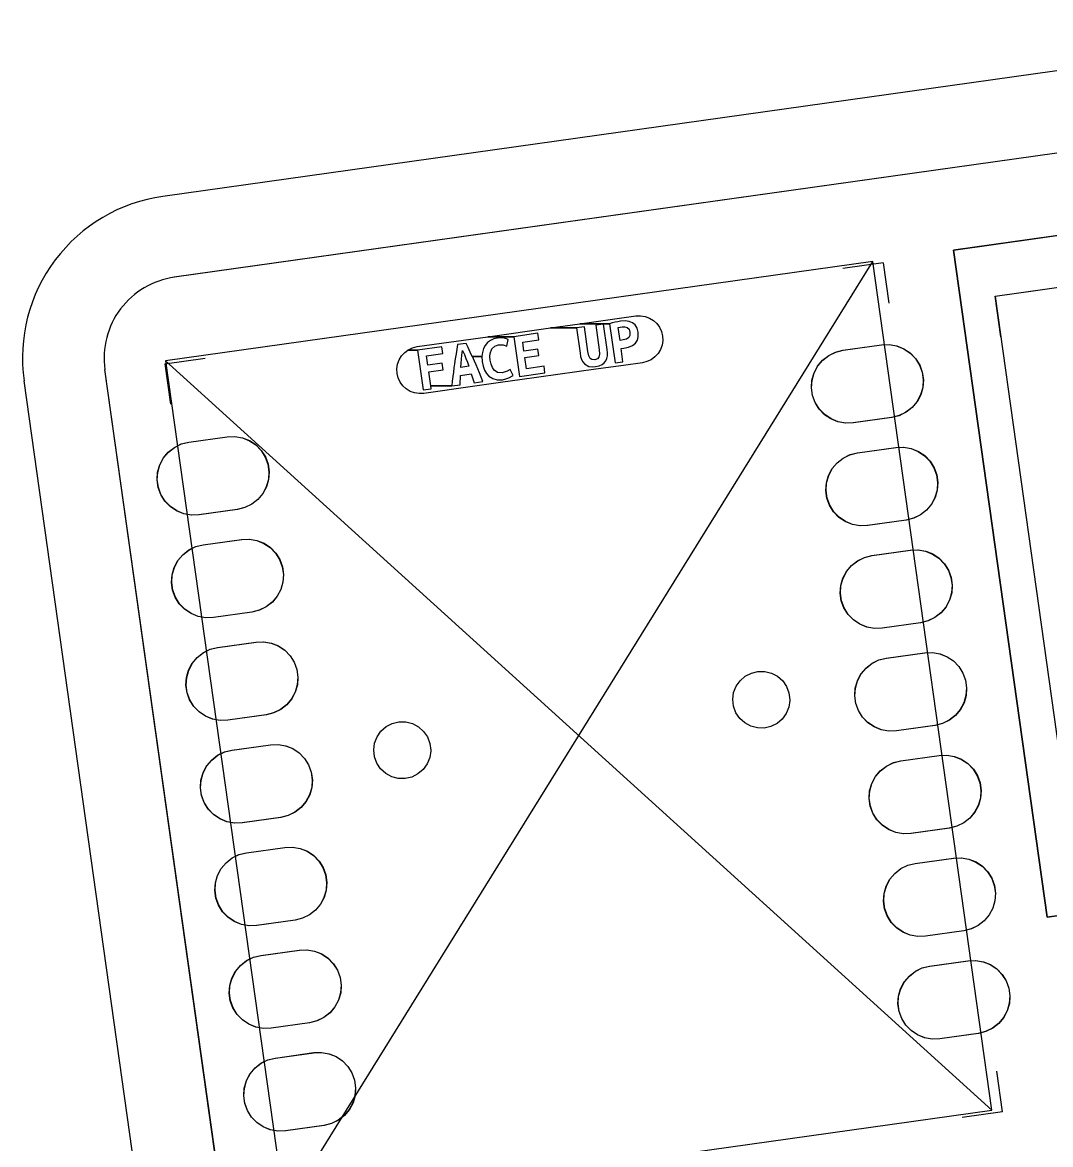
# Model space of a CAD drawing. Header units: inches. Extents: x -4 to 333, y -4 to 107.
# Drawn here: x -4.1 to 21.1, y 51.76 to 79.25 of the extents above; entities that cross this region are included whole.
import ezdxf

# ---------------------------------------------------------------- set-up
doc = ezdxf.new("R2010")
doc.units = ezdxf.units.IN
doc.header["$MEASUREMENT"] = 0
doc.layers.get('0').update_dxf_attribs({"color": 1})
for name, color, linetype in [('KICAD_EXPORT', 12, 'Continuous'), ('OUTLINE_CASE', 5, 'Continuous'), ('OUTLINE_CURVED', 6, 'Continuous')]:
    doc.layers.add(name, color=color, linetype=linetype)

# ---------------------------------------------------------------- blocks, each defined once
blk = doc.blocks.new('switch')
for points in [[(75.655, 33.601), (75.655, 17.101), (92.155, 17.101), (92.155, 33.601), (75.655, 33.601)], [(76.505, 32.339), (76.505, 18.339), (91.305, 18.339), (91.305, 32.339), (76.505, 32.339)]]:
    blk.add_lwpolyline(points)
for points in [[(79.205, 28.25), (79.205, 23.336, 1), (81.805, 23.336), (81.805, 28.25, 1)], [(88.605, 28.25), (88.605, 23.336, -1), (86.005, 23.336), (86.005, 28.25, -1)]]:
    blk.add_lwpolyline(points, format="xyb", close=True)

msp = doc.modelspace()

# ---------------------------------------------------------------- linework, layer by layer
for p, q in [((2.332, 50.164), (16.739, 73.395)), ((-0.591, 70.96), (19.662, 52.6))]:
    msp.add_line(p, q)
msp.add_lwpolyline([(-0.591, 70.96), (2.332, 50.164), (19.662, 52.6), (16.739, 73.395), (-0.591, 70.96)])
at = {"layer": 'KICAD_EXPORT', "linetype": 'Continuous'}
for p, q in [((29.954, 77.272), (-0.373, 73.01)), ((18.72, 73.674), (35.06, 75.97)), ((21.016, 57.334), (18.72, 73.674)), ((16.998, 73.361), (16.007, 73.222)), ((16.998, 73.361), (17.137, 72.371)), ((19.737, 72.542), (20.728, 72.681)), ((19.877, 71.552), (19.737, 72.542)), ((9.566, 71.87), (10.935, 72.062)), ((10.935, 72.062), (11.049, 72.067)), ((10.935, 72.062), (10.935, 72.062)), ((11.049, 72.067), (11.161, 72.049)), ((11.161, 72.049), (11.267, 72.01)), ((7.311, 71.553), (8.846, 71.769)), ((8.846, 71.769), (9.566, 71.87)), ((8.846, 71.769), (9.481, 71.769)), ((9.481, 71.769), (8.846, 71.769)), ((9.676, 71.796), (9.481, 71.769)), ((9.481, 71.769), (9.568, 71.148)), ((9.566, 71.87), (10.292, 71.87)), ((10.292, 71.87), (9.566, 71.87)), ((9.761, 71.188), (9.676, 71.796)), ((10.144, 71.862), (9.951, 71.835)), ((9.951, 71.835), (10.036, 71.228)), ((10.231, 71.241), (10.144, 71.862)), ((10.354, 71.89), (10.292, 71.87)), ((10.292, 71.87), (10.427, 70.909)), ((10.425, 71.907), (10.354, 71.89)), ((10.495, 71.921), (10.425, 71.907)), ((10.556, 71.931), (10.495, 71.921)), ((10.502, 71.776), (10.55, 71.787)), ((10.547, 71.462), (10.502, 71.776)), ((10.55, 71.787), (10.598, 71.794)), ((10.672, 71.939), (10.556, 71.931)), ((10.598, 71.794), (10.668, 71.795)), ((10.668, 71.795), (10.726, 71.776)), ((10.771, 71.927), (10.672, 71.939)), ((10.726, 71.776), (10.768, 71.734)), ((10.854, 71.895), (10.771, 71.927)), ((10.92, 71.842), (10.854, 71.895)), ((10.966, 71.763), (10.92, 71.842)), ((10.992, 71.66), (10.966, 71.763)), ((11.267, 72.01), (11.364, 71.951)), ((11.364, 71.951), (11.448, 71.874)), ((11.448, 71.874), (11.515, 71.783)), ((11.515, 71.783), (11.562, 71.68)), ((5.576, 71.309), (7.311, 71.553)), ((7.311, 71.553), (7.946, 71.553)), ((7.946, 71.553), (7.311, 71.553)), ((7.452, 71.497), (7.37, 71.46)), ((7.542, 71.519), (7.452, 71.497)), ((7.637, 71.523), (7.542, 71.519)), ((7.713, 71.514), (7.637, 71.523)), ((7.769, 71.498), (7.713, 71.514)), ((7.804, 71.483), (7.769, 71.498)), ((8.536, 71.636), (7.946, 71.553)), ((7.946, 71.553), (8.083, 70.58)), ((8.559, 71.475), (8.536, 71.636)), ((10.705, 71.494), (10.625, 71.473)), ((10.76, 71.53), (10.705, 71.494)), ((10.788, 71.585), (10.76, 71.53)), ((10.768, 71.734), (10.789, 71.663)), ((10.789, 71.663), (10.788, 71.585)), ((10.973, 71.464), (10.995, 71.553)), ((10.995, 71.553), (10.992, 71.66)), ((11.562, 71.68), (11.589, 71.57)), ((11.589, 71.57), (11.594, 71.456)), ((5.271, 71.168), (5.345, 71.222)), ((5.345, 71.222), (5.363, 71.235)), ((5.345, 71.222), (5.588, 71.222)), ((5.588, 71.222), (5.345, 71.222)), ((5.363, 71.235), (5.466, 71.282)), ((5.466, 71.282), (5.576, 71.309)), ((5.576, 71.309), (5.576, 71.309)), ((6.184, 71.305), (5.588, 71.222)), ((5.588, 71.222), (5.725, 70.248)), ((6.207, 71.145), (6.184, 71.305)), ((6.548, 71.247), (6.53, 71.131)), ((6.566, 71.359), (6.548, 71.247)), ((6.777, 71.389), (6.566, 71.359)), ((6.675, 71.104), (6.689, 71.213)), ((6.689, 71.213), (6.733, 71.113)), ((6.827, 71.285), (6.777, 71.389)), ((6.877, 71.178), (6.827, 71.285)), ((7.202, 71.261), (7.175, 71.169)), ((7.244, 71.341), (7.202, 71.261)), ((7.301, 71.408), (7.244, 71.341)), ((7.37, 71.46), (7.301, 71.408)), ((7.367, 71.144), (7.407, 71.255)), ((7.407, 71.255), (7.476, 71.321)), ((7.476, 71.321), (7.563, 71.35)), ((7.563, 71.35), (7.682, 71.35)), ((7.682, 71.35), (7.775, 71.322)), ((7.775, 71.322), (7.804, 71.483)), ((8.162, 71.42), (8.559, 71.475)), ((8.193, 71.201), (8.162, 71.42)), ((8.537, 71.25), (8.193, 71.201)), ((8.56, 71.089), (8.537, 71.25)), ((10.036, 71.228), (10.044, 71.124)), ((10.239, 71.159), (10.231, 71.241)), ((10.625, 71.473), (10.547, 71.462)), ((10.574, 71.265), (10.644, 71.275)), ((10.62, 70.936), (10.574, 71.265)), ((10.644, 71.275), (10.759, 71.3)), ((10.759, 71.3), (10.852, 71.339)), ((10.852, 71.339), (10.924, 71.394)), ((10.924, 71.394), (10.973, 71.464)), ((11.537, 71.238), (11.478, 71.141)), ((11.576, 71.344), (11.537, 71.238)), ((11.594, 71.456), (11.576, 71.344)), ((15.829, 71.177), (16.011, 71.223)), ((15.833, 71.178), (16.015, 71.224)), ((16.011, 71.223), (16.952, 71.355)), ((16.015, 71.224), (16.956, 71.356)), ((16.952, 71.355), (17.14, 71.362)), ((16.956, 71.356), (17.144, 71.362)), ((17.14, 71.362), (17.325, 71.329)), ((17.144, 71.362), (17.33, 71.33)), ((17.325, 71.329), (17.5, 71.259)), ((17.33, 71.33), (17.504, 71.259)), ((17.5, 71.259), (17.656, 71.153)), ((17.504, 71.259), (17.66, 71.154)), ((-0.609, 70.887), (0.381, 71.026)), ((5.096, 70.881), (5.135, 70.987)), ((5.135, 70.987), (5.194, 71.084)), ((5.194, 71.084), (5.271, 71.168)), ((5.804, 71.088), (6.207, 71.145)), ((5.837, 70.853), (5.804, 71.088)), ((6.511, 71.013), (6.493, 70.891)), ((6.53, 71.131), (6.511, 71.013)), ((6.655, 70.904), (6.663, 71.003)), ((6.663, 71.003), (6.675, 71.104)), ((6.733, 71.113), (6.772, 71.019)), ((6.772, 71.019), (6.807, 70.925)), ((6.927, 71.068), (6.877, 71.178)), ((6.929, 71.064), (6.927, 71.068)), ((6.978, 70.954), (6.929, 71.064)), ((6.929, 71.064), (7.164, 71.064)), ((7.164, 71.064), (6.929, 71.064)), ((7.019, 70.861), (6.978, 70.954)), ((7.175, 71.169), (7.164, 71.064)), ((7.164, 71.064), (7.172, 70.949)), ((7.172, 70.949), (7.195, 70.835)), ((7.361, 71.07), (7.367, 71.144)), ((7.368, 70.981), (7.361, 71.07)), ((7.389, 70.88), (7.368, 70.981)), ((8.216, 71.041), (8.56, 71.089)), ((8.254, 70.767), (8.216, 71.041)), ((9.568, 71.148), (9.583, 71.067)), ((9.583, 71.067), (9.605, 70.996)), ((9.605, 70.996), (9.636, 70.935)), ((9.636, 70.935), (9.675, 70.885)), ((9.782, 71.086), (9.761, 71.188)), ((9.812, 71.022), (9.782, 71.086)), ((9.859, 70.991), (9.812, 71.022)), ((9.928, 70.99), (9.859, 70.991)), ((9.995, 71.01), (9.928, 70.99)), ((10.032, 71.053), (9.995, 71.01)), ((10.044, 71.124), (10.032, 71.053)), ((10.159, 70.91), (10.199, 70.959)), ((10.199, 70.959), (10.225, 71.018)), ((10.225, 71.018), (10.237, 71.085)), ((10.237, 71.085), (10.239, 71.159)), ((10.427, 70.909), (10.62, 70.936)), ((11.207, 70.942), (11.096, 70.916)), ((11.31, 70.99), (11.207, 70.942)), ((11.401, 71.057), (11.31, 70.99)), ((11.478, 71.141), (11.401, 71.057)), ((15.39, 70.835), (15.511, 70.979)), ((15.395, 70.836), (15.516, 70.98)), ((15.511, 70.979), (15.66, 71.095)), ((15.516, 70.98), (15.664, 71.096)), ((15.66, 71.095), (15.829, 71.177)), ((15.664, 71.096), (15.833, 71.178)), ((17.656, 71.153), (17.786, 71.018)), ((17.66, 71.154), (17.791, 71.019)), ((17.786, 71.018), (17.886, 70.858)), ((17.791, 71.019), (17.89, 70.859)), ((3.422, 31.636), (-2.075, 70.751)), ((-0.609, 70.887), (-0.47, 69.896)), ((5.079, 70.769), (5.096, 70.881)), ((5.083, 70.655), (5.079, 70.769)), ((6.19, 70.902), (5.837, 70.853)), ((5.86, 70.692), (6.212, 70.742)), ((5.908, 70.347), (5.86, 70.692)), ((6.212, 70.742), (6.19, 70.902)), ((6.464, 70.686), (6.451, 70.577)), ((6.478, 70.79), (6.464, 70.686)), ((6.493, 70.891), (6.478, 70.79)), ((6.65, 70.8), (6.655, 70.904)), ((6.84, 70.827), (6.65, 70.8)), ((6.807, 70.925), (6.84, 70.827)), ((7.06, 70.764), (7.019, 70.861)), ((7.101, 70.664), (7.06, 70.764)), ((7.143, 70.56), (7.101, 70.664)), ((7.195, 70.835), (7.23, 70.737)), ((7.23, 70.737), (7.276, 70.655)), ((7.42, 70.797), (7.389, 70.88)), ((7.461, 70.734), (7.42, 70.797)), ((7.546, 70.678), (7.461, 70.734)), ((7.662, 70.671), (7.546, 70.678)), ((7.784, 70.706), (7.662, 70.671)), ((7.859, 70.752), (7.784, 70.706)), ((7.929, 70.606), (7.859, 70.752)), ((8.083, 70.58), (8.707, 70.668)), ((9.958, 70.756), (8.095, 70.494)), ((8.685, 70.828), (8.254, 70.767)), ((8.707, 70.668), (8.685, 70.828)), ((9.675, 70.885), (9.787, 70.825)), ((9.787, 70.825), (9.861, 70.816)), ((9.861, 70.816), (9.949, 70.821)), ((9.949, 70.821), (10.036, 70.84)), ((10.633, 70.851), (9.958, 70.756)), ((10.036, 70.84), (10.106, 70.87)), ((10.106, 70.87), (10.159, 70.91)), ((11.096, 70.916), (10.633, 70.851)), ((11.096, 70.916), (11.096, 70.916)), ((15.25, 70.488), (15.302, 70.669)), ((15.254, 70.489), (15.306, 70.669)), ((15.302, 70.669), (15.39, 70.835)), ((15.306, 70.669), (15.395, 70.836)), ((17.886, 70.858), (17.95, 70.682)), ((17.89, 70.859), (17.955, 70.682)), ((17.95, 70.682), (17.977, 70.495)), ((17.955, 70.682), (17.981, 70.496)), ((5.11, 70.545), (5.083, 70.655)), ((5.158, 70.442), (5.11, 70.545)), ((5.225, 70.35), (5.158, 70.442)), ((6.438, 70.464), (6.426, 70.347)), ((6.451, 70.577), (6.438, 70.464)), ((6.628, 70.375), (6.64, 70.606)), ((6.64, 70.606), (6.899, 70.643)), ((6.899, 70.643), (6.976, 70.424)), ((6.976, 70.424), (7.184, 70.454)), ((7.676, 70.435), (6.989, 70.338)), ((7.184, 70.454), (7.143, 70.56)), ((7.276, 70.655), (7.333, 70.588)), ((7.333, 70.588), (7.427, 70.527)), ((7.427, 70.527), (7.538, 70.497)), ((7.538, 70.497), (7.666, 70.5)), ((7.666, 70.5), (7.751, 70.518)), ((8.095, 70.494), (7.676, 70.435)), ((7.751, 70.518), (7.825, 70.544)), ((7.825, 70.544), (7.929, 70.606)), ((15.237, 70.3), (15.25, 70.488)), ((15.241, 70.301), (15.254, 70.489)), ((17.977, 70.495), (17.964, 70.308)), ((17.981, 70.496), (17.968, 70.308)), ((5.308, 70.273), (5.225, 70.35)), ((5.405, 70.214), (5.308, 70.273)), ((5.512, 70.175), (5.405, 70.214)), ((5.624, 70.158), (5.512, 70.175)), ((5.737, 70.163), (5.624, 70.158)), ((5.725, 70.248), (5.918, 70.276)), ((6.989, 70.338), (5.737, 70.163)), ((5.737, 70.163), (5.737, 70.163)), ((5.918, 70.276), (5.908, 70.347)), ((5.908, 70.347), (6.426, 70.347)), ((6.426, 70.347), (5.908, 70.347)), ((6.426, 70.347), (6.628, 70.375)), ((15.263, 70.114), (15.237, 70.3)), ((15.267, 70.115), (15.241, 70.301)), ((15.328, 69.937), (15.263, 70.114)), ((15.332, 69.938), (15.267, 70.115)), ((17.912, 70.127), (17.823, 69.961)), ((17.916, 70.127), (17.828, 69.961)), ((17.964, 70.308), (17.912, 70.127)), ((17.968, 70.308), (17.916, 70.127)), ((15.427, 69.778), (15.328, 69.937)), ((15.432, 69.778), (15.332, 69.938)), ((17.823, 69.961), (17.702, 69.817)), ((17.828, 69.961), (17.707, 69.817)), ((15.558, 69.642), (15.427, 69.778)), ((15.562, 69.643), (15.432, 69.778)), ((15.714, 69.537), (15.558, 69.642)), ((15.718, 69.538), (15.562, 69.643)), ((17.202, 69.573), (16.262, 69.44)), ((17.207, 69.573), (16.266, 69.441)), ((17.385, 69.618), (17.202, 69.573)), ((17.389, 69.619), (17.207, 69.573)), ((17.554, 69.701), (17.385, 69.618)), ((17.558, 69.701), (17.389, 69.619)), ((17.702, 69.817), (17.554, 69.701)), ((17.707, 69.817), (17.558, 69.701)), ((15.888, 69.467), (15.714, 69.537)), ((15.893, 69.467), (15.718, 69.538)), ((16.074, 69.434), (15.888, 69.467)), ((16.078, 69.435), (15.893, 69.467)), ((16.262, 69.44), (16.074, 69.434)), ((16.266, 69.441), (16.078, 69.435)), ((-0.021, 68.97), (0.92, 69.102)), ((-0.017, 68.97), (0.924, 69.103)), ((0.92, 69.102), (1.108, 69.109)), ((0.924, 69.103), (1.112, 69.109)), ((1.108, 69.109), (1.293, 69.076)), ((1.112, 69.109), (1.297, 69.076)), ((1.293, 69.076), (1.467, 69.005)), ((1.297, 69.076), (1.471, 69.006)), ((-0.521, 68.726), (-0.373, 68.842)), ((-0.517, 68.727), (-0.369, 68.842)), ((-0.373, 68.842), (-0.204, 68.924)), ((-0.369, 68.842), (-0.2, 68.925)), ((-0.204, 68.924), (-0.021, 68.97)), ((-0.2, 68.925), (-0.017, 68.97)), ((1.467, 69.005), (1.623, 68.9)), ((1.471, 69.006), (1.628, 68.901)), ((1.623, 68.9), (1.754, 68.765)), ((1.628, 68.901), (1.758, 68.765)), ((1.754, 68.765), (1.854, 68.605)), ((1.758, 68.765), (1.858, 68.606)), ((16.365, 68.708), (17.305, 68.84)), ((16.369, 68.708), (17.31, 68.841)), ((17.305, 68.84), (17.494, 68.846)), ((17.31, 68.841), (17.498, 68.847)), ((17.494, 68.846), (17.679, 68.814)), ((17.498, 68.847), (17.683, 68.814)), ((17.679, 68.814), (17.853, 68.743)), ((17.683, 68.814), (17.858, 68.744)), ((17.853, 68.743), (18.009, 68.638)), ((17.858, 68.744), (18.013, 68.639)), ((-0.731, 68.416), (-0.642, 68.582)), ((-0.726, 68.416), (-0.638, 68.582)), ((-0.642, 68.582), (-0.521, 68.726)), ((-0.638, 68.582), (-0.517, 68.727)), ((1.854, 68.605), (1.918, 68.428)), ((1.858, 68.606), (1.922, 68.429)), ((15.744, 68.32), (15.865, 68.464)), ((15.748, 68.32), (15.869, 68.464)), ((15.865, 68.464), (16.013, 68.58)), ((15.869, 68.464), (16.017, 68.58)), ((16.013, 68.58), (16.182, 68.662)), ((16.017, 68.58), (16.186, 68.663)), ((16.182, 68.662), (16.365, 68.708)), ((16.186, 68.663), (16.369, 68.708)), ((18.009, 68.638), (18.14, 68.503)), ((18.013, 68.639), (18.144, 68.503)), ((18.14, 68.503), (18.24, 68.343)), ((18.144, 68.503), (18.244, 68.344)), ((-0.795, 68.047), (-0.782, 68.235)), ((-0.791, 68.048), (-0.778, 68.235)), ((-0.782, 68.235), (-0.731, 68.416)), ((-0.778, 68.235), (-0.726, 68.416)), ((1.918, 68.428), (1.944, 68.242)), ((1.922, 68.429), (1.948, 68.243)), ((1.944, 68.242), (1.931, 68.054)), ((1.948, 68.243), (1.935, 68.055)), ((15.656, 68.154), (15.744, 68.32)), ((15.66, 68.154), (15.748, 68.32)), ((18.24, 68.343), (18.304, 68.166)), ((18.244, 68.344), (18.308, 68.167)), ((-0.769, 67.861), (-0.795, 68.047)), ((-0.765, 67.861), (-0.791, 68.048)), ((1.931, 68.054), (1.879, 67.874)), ((1.935, 68.055), (1.884, 67.874)), ((15.591, 67.785), (15.604, 67.973)), ((15.595, 67.786), (15.608, 67.973)), ((15.604, 67.973), (15.656, 68.154)), ((15.608, 67.973), (15.66, 68.154)), ((18.304, 68.166), (18.33, 67.98)), ((18.308, 68.167), (18.334, 67.981)), ((18.33, 67.98), (18.317, 67.792)), ((18.334, 67.981), (18.321, 67.793)), ((-0.705, 67.684), (-0.769, 67.861)), ((-0.701, 67.685), (-0.765, 67.861)), ((-0.605, 67.524), (-0.705, 67.684)), ((-0.601, 67.525), (-0.701, 67.685)), ((1.791, 67.707), (1.67, 67.563)), ((1.795, 67.708), (1.674, 67.564)), ((1.879, 67.874), (1.791, 67.707)), ((1.884, 67.874), (1.795, 67.708)), ((15.617, 67.599), (15.591, 67.785)), ((15.621, 67.599), (15.595, 67.786)), ((18.317, 67.792), (18.265, 67.612)), ((18.321, 67.793), (18.269, 67.612)), ((-0.474, 67.389), (-0.605, 67.524)), ((-0.47, 67.39), (-0.601, 67.525)), ((-0.318, 67.284), (-0.474, 67.389)), ((-0.314, 67.284), (-0.47, 67.39)), ((1.353, 67.365), (1.17, 67.319)), ((1.357, 67.366), (1.174, 67.32)), ((1.522, 67.447), (1.353, 67.365)), ((1.526, 67.448), (1.357, 67.366)), ((1.67, 67.563), (1.522, 67.447)), ((1.674, 67.564), (1.526, 67.448)), ((15.681, 67.422), (15.617, 67.599)), ((15.685, 67.423), (15.621, 67.599)), ((15.781, 67.262), (15.681, 67.422)), ((15.785, 67.263), (15.685, 67.423)), ((18.177, 67.445), (18.056, 67.301)), ((18.181, 67.446), (18.06, 67.302)), ((18.265, 67.612), (18.177, 67.445)), ((18.269, 67.612), (18.181, 67.446)), ((-0.144, 67.213), (-0.318, 67.284)), ((-0.14, 67.214), (-0.314, 67.284)), ((0.041, 67.181), (-0.144, 67.213)), ((0.046, 67.181), (-0.14, 67.214)), ((0.229, 67.187), (0.041, 67.181)), ((0.234, 67.188), (0.046, 67.181)), ((1.17, 67.319), (0.229, 67.187)), ((1.174, 67.32), (0.234, 67.188)), ((15.911, 67.127), (15.781, 67.262)), ((15.916, 67.128), (15.785, 67.263)), ((16.067, 67.022), (15.911, 67.127)), ((16.072, 67.022), (15.916, 67.128)), ((17.739, 67.103), (17.556, 67.057)), ((17.743, 67.104), (17.56, 67.058)), ((17.908, 67.185), (17.739, 67.103)), ((17.912, 67.186), (17.743, 67.104)), ((18.056, 67.301), (17.908, 67.185)), ((18.06, 67.302), (17.912, 67.186)), ((16.242, 66.951), (16.067, 67.022)), ((16.246, 66.952), (16.072, 67.022)), ((16.427, 66.919), (16.242, 66.951)), ((16.431, 66.919), (16.246, 66.952)), ((16.615, 66.925), (16.427, 66.919)), ((16.619, 66.926), (16.431, 66.919)), ((17.556, 67.057), (16.615, 66.925)), ((17.56, 67.058), (16.619, 66.926)), ((0.332, 66.454), (1.273, 66.587)), ((0.337, 66.455), (1.277, 66.587)), ((1.273, 66.587), (1.461, 66.593)), ((1.277, 66.587), (1.465, 66.594)), ((1.461, 66.593), (1.646, 66.561)), ((1.465, 66.594), (1.651, 66.561)), ((1.646, 66.561), (1.821, 66.49)), ((1.651, 66.561), (1.825, 66.491)), ((-0.168, 66.211), (-0.019, 66.326)), ((-0.163, 66.211), (-0.015, 66.327)), ((-0.019, 66.326), (0.15, 66.409)), ((-0.015, 66.327), (0.154, 66.41)), ((0.15, 66.409), (0.332, 66.454)), ((0.154, 66.41), (0.337, 66.455)), ((1.821, 66.49), (1.977, 66.385)), ((1.825, 66.491), (1.981, 66.385)), ((1.977, 66.385), (2.108, 66.25)), ((1.981, 66.385), (2.112, 66.25)), ((16.718, 66.192), (17.659, 66.325)), ((16.722, 66.193), (17.663, 66.325)), ((17.659, 66.325), (17.847, 66.331)), ((17.663, 66.325), (17.851, 66.332)), ((17.847, 66.331), (18.032, 66.299)), ((17.851, 66.332), (18.037, 66.299)), ((18.032, 66.299), (18.207, 66.228)), ((18.037, 66.299), (18.211, 66.229)), ((-0.377, 65.9), (-0.289, 66.067)), ((-0.373, 65.901), (-0.284, 66.067)), ((-0.289, 66.067), (-0.168, 66.211)), ((-0.284, 66.067), (-0.163, 66.211)), ((2.108, 66.25), (2.207, 66.09)), ((2.112, 66.25), (2.211, 66.091)), ((2.207, 66.09), (2.272, 65.913)), ((2.211, 66.091), (2.276, 65.914)), ((16.218, 65.949), (16.367, 66.064)), ((16.223, 65.949), (16.371, 66.065)), ((16.367, 66.064), (16.536, 66.147)), ((16.371, 66.065), (16.54, 66.147)), ((16.536, 66.147), (16.718, 66.192)), ((16.54, 66.147), (16.722, 66.193)), ((18.207, 66.228), (18.363, 66.123)), ((18.211, 66.229), (18.367, 66.123)), ((18.363, 66.123), (18.493, 65.987)), ((18.367, 66.123), (18.498, 65.988)), ((18.493, 65.987), (18.593, 65.828)), ((18.498, 65.988), (18.597, 65.829)), ((-0.442, 65.532), (-0.429, 65.72)), ((-0.438, 65.532), (-0.425, 65.72)), ((-0.429, 65.72), (-0.377, 65.9)), ((-0.425, 65.72), (-0.373, 65.901)), ((2.272, 65.913), (2.298, 65.727)), ((2.276, 65.914), (2.302, 65.727)), ((2.298, 65.727), (2.285, 65.539)), ((2.302, 65.727), (2.289, 65.54)), ((16.009, 65.638), (16.097, 65.804)), ((16.013, 65.639), (16.102, 65.805)), ((16.097, 65.804), (16.218, 65.949)), ((16.102, 65.805), (16.223, 65.949)), ((18.593, 65.828), (18.657, 65.651)), ((18.597, 65.829), (18.662, 65.652)), ((-0.416, 65.346), (-0.442, 65.532)), ((-0.411, 65.346), (-0.438, 65.532)), ((2.285, 65.539), (2.233, 65.358)), ((2.289, 65.54), (2.237, 65.359)), ((15.944, 65.27), (15.957, 65.457)), ((15.948, 65.27), (15.961, 65.458)), ((15.957, 65.457), (16.009, 65.638)), ((15.961, 65.458), (16.013, 65.639)), ((18.657, 65.651), (18.684, 65.465)), ((18.662, 65.652), (18.688, 65.465)), ((18.684, 65.465), (18.671, 65.277)), ((18.688, 65.465), (18.675, 65.278)), ((-0.351, 65.169), (-0.416, 65.346)), ((-0.347, 65.169), (-0.411, 65.346)), ((-0.252, 65.009), (-0.351, 65.169)), ((-0.247, 65.01), (-0.347, 65.169)), ((2.144, 65.192), (2.023, 65.048)), ((2.149, 65.193), (2.028, 65.049)), ((2.233, 65.358), (2.144, 65.192)), ((2.237, 65.359), (2.149, 65.193)), ((15.97, 65.083), (15.944, 65.27)), ((15.974, 65.084), (15.948, 65.27)), ((18.671, 65.277), (18.619, 65.096)), ((18.675, 65.278), (18.623, 65.097)), ((-0.121, 64.874), (-0.252, 65.009)), ((-0.117, 64.874), (-0.247, 65.01)), ((1.875, 64.932), (1.706, 64.85)), ((1.879, 64.933), (1.71, 64.85)), ((2.023, 65.048), (1.875, 64.932)), ((2.028, 65.049), (1.879, 64.933)), ((16.035, 64.907), (15.97, 65.083)), ((16.039, 64.907), (15.974, 65.084)), ((16.134, 64.747), (16.035, 64.907)), ((16.139, 64.748), (16.039, 64.907)), ((18.53, 64.93), (18.409, 64.786)), ((18.535, 64.931), (18.414, 64.787)), ((18.619, 65.096), (18.53, 64.93)), ((18.623, 65.097), (18.535, 64.931)), ((0.035, 64.769), (-0.121, 64.874)), ((0.039, 64.769), (-0.117, 64.874)), ((0.209, 64.698), (0.035, 64.769)), ((0.214, 64.699), (0.039, 64.769)), ((0.395, 64.665), (0.209, 64.698)), ((0.399, 64.666), (0.214, 64.699)), ((0.583, 64.672), (0.395, 64.665)), ((0.587, 64.673), (0.399, 64.666)), ((1.524, 64.804), (0.583, 64.672)), ((1.528, 64.805), (0.587, 64.673)), ((1.706, 64.85), (1.524, 64.804)), ((1.71, 64.85), (1.528, 64.805)), ((16.265, 64.612), (16.134, 64.747)), ((16.269, 64.612), (16.139, 64.748)), ((16.421, 64.507), (16.265, 64.612)), ((16.425, 64.507), (16.269, 64.612)), ((18.261, 64.67), (18.092, 64.588)), ((18.265, 64.671), (18.096, 64.588)), ((18.409, 64.786), (18.261, 64.67)), ((18.414, 64.787), (18.265, 64.671)), ((16.595, 64.436), (16.421, 64.507)), ((16.6, 64.437), (16.425, 64.507)), ((16.781, 64.403), (16.595, 64.436)), ((16.785, 64.404), (16.6, 64.437)), ((16.969, 64.41), (16.781, 64.403)), ((16.973, 64.411), (16.785, 64.404)), ((17.909, 64.542), (16.969, 64.41)), ((17.914, 64.543), (16.973, 64.411)), ((18.092, 64.588), (17.909, 64.542)), ((18.096, 64.588), (17.914, 64.543)), ((0.686, 63.939), (1.627, 64.071)), ((0.69, 63.94), (1.631, 64.072)), ((1.627, 64.071), (1.815, 64.078)), ((1.631, 64.072), (1.819, 64.079)), ((1.815, 64.078), (2, 64.045)), ((1.819, 64.079), (2.004, 64.046)), ((0.186, 63.695), (0.334, 63.811)), ((0.19, 63.696), (0.338, 63.812)), ((0.334, 63.811), (0.503, 63.894)), ((0.338, 63.812), (0.507, 63.894)), ((0.503, 63.894), (0.686, 63.939)), ((0.507, 63.894), (0.69, 63.94)), ((2, 64.045), (2.174, 63.975)), ((2.004, 64.046), (2.179, 63.975)), ((2.174, 63.975), (2.33, 63.87)), ((2.179, 63.975), (2.335, 63.87)), ((2.33, 63.87), (2.461, 63.734)), ((2.335, 63.87), (2.465, 63.735)), ((17.072, 63.677), (18.012, 63.809)), ((17.076, 63.678), (18.017, 63.81)), ((18.012, 63.809), (18.201, 63.816)), ((18.017, 63.81), (18.205, 63.817)), ((18.201, 63.816), (18.386, 63.783)), ((18.205, 63.817), (18.39, 63.784)), ((-0.023, 63.385), (0.065, 63.551)), ((-0.019, 63.386), (0.069, 63.552)), ((0.065, 63.551), (0.186, 63.695)), ((0.069, 63.552), (0.19, 63.696)), ((2.461, 63.734), (2.561, 63.575)), ((2.465, 63.735), (2.565, 63.575)), ((2.561, 63.575), (2.625, 63.398)), ((2.565, 63.575), (2.629, 63.399)), ((16.572, 63.433), (16.72, 63.549)), ((16.576, 63.434), (16.724, 63.55)), ((16.72, 63.549), (16.889, 63.632)), ((16.724, 63.55), (16.893, 63.632)), ((16.889, 63.632), (17.072, 63.677)), ((16.893, 63.632), (17.076, 63.678)), ((18.386, 63.783), (18.56, 63.713)), ((18.39, 63.784), (18.565, 63.713)), ((18.56, 63.713), (18.716, 63.608)), ((18.565, 63.713), (18.72, 63.608)), ((18.716, 63.608), (18.847, 63.472)), ((18.72, 63.608), (18.851, 63.473)), ((-0.075, 63.204), (-0.023, 63.385)), ((-0.071, 63.205), (-0.019, 63.386)), ((2.625, 63.398), (2.651, 63.212)), ((2.629, 63.399), (2.656, 63.212)), ((13.49, 63.125), (13.616, 63.236)), ((13.49, 63.125), (13.616, 63.236)), ((13.616, 63.236), (13.765, 63.313)), ((13.616, 63.236), (13.765, 63.313)), ((13.765, 63.313), (13.928, 63.352)), ((13.765, 63.313), (13.928, 63.352)), ((13.928, 63.352), (14.096, 63.351)), ((13.928, 63.352), (14.096, 63.351)), ((14.096, 63.351), (14.259, 63.31)), ((14.096, 63.351), (14.259, 63.31)), ((14.259, 63.31), (14.407, 63.232)), ((14.259, 63.31), (14.407, 63.232)), ((16.363, 63.123), (16.451, 63.289)), ((16.367, 63.124), (16.455, 63.29)), ((16.451, 63.289), (16.572, 63.433)), ((16.455, 63.29), (16.576, 63.434)), ((18.847, 63.472), (18.947, 63.313)), ((18.851, 63.473), (18.951, 63.313)), ((18.947, 63.313), (19.011, 63.136)), ((18.951, 63.313), (19.015, 63.136)), ((-0.088, 63.017), (-0.075, 63.204)), ((-0.062, 62.83), (-0.088, 63.017)), ((-0.084, 63.017), (-0.071, 63.205)), ((-0.058, 62.831), (-0.084, 63.017)), ((2.638, 63.024), (2.586, 62.843)), ((2.642, 63.024), (2.591, 62.844)), ((2.651, 63.212), (2.638, 63.024)), ((2.656, 63.212), (2.642, 63.024)), ((13.332, 62.832), (13.393, 62.988)), ((13.332, 62.832), (13.393, 62.988)), ((13.393, 62.988), (13.49, 63.125)), ((13.393, 62.988), (13.49, 63.125)), ((14.407, 63.232), (14.533, 63.12)), ((14.407, 63.232), (14.533, 63.12)), ((14.533, 63.12), (14.628, 62.982)), ((14.533, 63.12), (14.628, 62.982)), ((14.628, 62.982), (14.687, 62.825)), ((14.628, 62.982), (14.687, 62.825)), ((16.311, 62.942), (16.363, 63.123)), ((16.315, 62.943), (16.367, 63.124)), ((19.011, 63.136), (19.037, 62.95)), ((19.015, 63.136), (19.041, 62.95)), ((0.002, 62.653), (-0.062, 62.83)), ((0.006, 62.654), (-0.058, 62.831)), ((2.586, 62.843), (2.498, 62.677)), ((2.591, 62.844), (2.502, 62.677)), ((13.31, 62.665), (13.332, 62.832)), ((13.31, 62.665), (13.332, 62.832)), ((14.687, 62.825), (14.707, 62.658)), ((14.687, 62.825), (14.707, 62.658)), ((16.298, 62.754), (16.311, 62.942)), ((16.324, 62.568), (16.298, 62.754)), ((16.302, 62.755), (16.315, 62.943)), ((16.328, 62.569), (16.302, 62.755)), ((19.024, 62.762), (18.972, 62.581)), ((19.028, 62.762), (18.976, 62.582)), ((19.037, 62.95), (19.024, 62.762)), ((19.041, 62.95), (19.028, 62.762)), ((0.102, 62.494), (0.002, 62.653)), ((0.106, 62.494), (0.006, 62.654)), ((0.233, 62.359), (0.102, 62.494)), ((0.237, 62.359), (0.106, 62.494)), ((2.229, 62.417), (2.06, 62.334)), ((2.233, 62.418), (2.064, 62.335)), ((2.377, 62.533), (2.229, 62.417)), ((2.381, 62.533), (2.233, 62.418)), ((2.498, 62.677), (2.377, 62.533)), ((2.502, 62.677), (2.381, 62.533)), ((13.329, 62.498), (13.31, 62.665)), ((13.329, 62.498), (13.31, 62.665)), ((13.386, 62.341), (13.329, 62.498)), ((13.386, 62.341), (13.329, 62.498)), ((14.683, 62.477), (14.621, 62.321)), ((14.683, 62.477), (14.621, 62.321)), ((14.707, 62.643), (14.683, 62.477)), ((14.707, 62.643), (14.683, 62.477)), ((14.707, 62.658), (14.707, 62.643)), ((14.707, 62.658), (14.707, 62.643)), ((16.388, 62.391), (16.324, 62.568)), ((16.392, 62.392), (16.328, 62.569)), ((18.884, 62.415), (18.763, 62.271)), ((18.888, 62.415), (18.767, 62.271)), ((18.972, 62.581), (18.884, 62.415)), ((18.976, 62.582), (18.888, 62.415)), ((0.389, 62.253), (0.233, 62.359)), ((0.393, 62.254), (0.237, 62.359)), ((0.563, 62.183), (0.389, 62.253)), ((0.567, 62.183), (0.393, 62.254)), ((0.748, 62.15), (0.563, 62.183)), ((0.753, 62.151), (0.567, 62.183)), ((0.936, 62.157), (0.748, 62.15)), ((0.941, 62.157), (0.753, 62.151)), ((1.877, 62.289), (0.936, 62.157)), ((1.881, 62.29), (0.941, 62.157)), ((2.06, 62.334), (1.877, 62.289)), ((2.064, 62.335), (1.881, 62.29)), ((13.48, 62.202), (13.386, 62.341)), ((13.48, 62.202), (13.386, 62.341)), ((13.604, 62.089), (13.48, 62.202)), ((13.604, 62.089), (13.48, 62.202)), ((14.523, 62.185), (14.395, 62.076)), ((14.523, 62.185), (14.395, 62.076)), ((14.621, 62.321), (14.523, 62.185)), ((14.621, 62.321), (14.523, 62.185)), ((16.488, 62.232), (16.388, 62.391)), ((16.492, 62.232), (16.392, 62.392)), ((16.618, 62.096), (16.488, 62.232)), ((16.623, 62.097), (16.492, 62.232)), ((18.615, 62.155), (18.446, 62.072)), ((18.619, 62.155), (18.45, 62.073)), ((18.763, 62.271), (18.615, 62.155)), ((18.767, 62.271), (18.619, 62.155)), ((4.594, 61.751), (4.69, 61.889)), ((4.594, 61.751), (4.69, 61.889)), ((4.69, 61.889), (4.817, 61.999)), ((4.69, 61.889), (4.817, 61.999)), ((4.817, 61.999), (4.966, 62.076)), ((4.817, 61.999), (4.966, 62.076)), ((4.966, 62.076), (5.129, 62.115)), ((4.966, 62.076), (5.129, 62.115)), ((5.129, 62.115), (5.297, 62.114)), ((5.129, 62.115), (5.297, 62.114)), ((5.297, 62.114), (5.46, 62.073)), ((5.297, 62.114), (5.46, 62.073)), ((5.46, 62.073), (5.608, 61.995)), ((5.46, 62.073), (5.608, 61.995)), ((5.608, 61.995), (5.733, 61.883)), ((5.608, 61.995), (5.733, 61.883)), ((5.733, 61.883), (5.829, 61.745)), ((5.733, 61.883), (5.829, 61.745)), ((13.752, 62.008), (13.604, 62.089)), ((13.752, 62.008), (13.604, 62.089)), ((13.914, 61.966), (13.752, 62.008)), ((13.914, 61.966), (13.752, 62.008)), ((14.082, 61.963), (13.914, 61.966)), ((14.082, 61.963), (13.914, 61.966)), ((14.245, 62.001), (14.082, 61.963)), ((14.245, 62.001), (14.082, 61.963)), ((14.395, 62.076), (14.245, 62.001)), ((14.395, 62.076), (14.245, 62.001)), ((16.774, 61.991), (16.618, 62.096)), ((16.779, 61.992), (16.623, 62.097)), ((16.949, 61.921), (16.774, 61.991)), ((16.953, 61.921), (16.779, 61.992)), ((17.134, 61.888), (16.949, 61.921)), ((17.138, 61.889), (16.953, 61.921)), ((17.322, 61.895), (17.134, 61.888)), ((17.326, 61.895), (17.138, 61.889)), ((18.263, 62.027), (17.322, 61.895)), ((18.267, 62.027), (17.326, 61.895)), ((18.446, 62.072), (18.263, 62.027)), ((18.45, 62.073), (18.267, 62.027)), ((4.511, 61.429), (4.533, 61.595)), ((4.511, 61.429), (4.533, 61.595)), ((4.533, 61.595), (4.594, 61.751)), ((4.533, 61.595), (4.594, 61.751)), ((5.829, 61.745), (5.888, 61.588)), ((5.829, 61.745), (5.888, 61.588)), ((5.888, 61.588), (5.908, 61.421)), ((5.888, 61.588), (5.908, 61.421)), ((0.688, 61.296), (0.857, 61.378)), ((0.692, 61.297), (0.861, 61.379)), ((0.857, 61.378), (1.039, 61.424)), ((0.861, 61.379), (1.043, 61.425)), ((1.039, 61.424), (1.98, 61.556)), ((1.043, 61.425), (1.984, 61.557)), ((1.98, 61.556), (2.168, 61.563)), ((1.984, 61.557), (2.172, 61.563)), ((2.168, 61.563), (2.353, 61.53)), ((2.172, 61.563), (2.358, 61.531)), ((2.353, 61.53), (2.528, 61.46)), ((2.358, 61.531), (2.532, 61.46)), ((2.528, 61.46), (2.684, 61.354)), ((2.532, 61.46), (2.688, 61.355)), ((2.684, 61.354), (2.815, 61.219)), ((2.688, 61.355), (2.819, 61.22)), ((4.529, 61.262), (4.511, 61.429)), ((4.529, 61.262), (4.511, 61.429)), ((5.908, 61.407), (5.884, 61.24)), ((5.908, 61.407), (5.884, 61.24)), ((5.908, 61.421), (5.908, 61.407)), ((5.908, 61.421), (5.908, 61.407)), ((0.33, 60.87), (0.418, 61.036)), ((0.334, 60.87), (0.423, 61.037)), ((0.418, 61.036), (0.539, 61.18)), ((0.423, 61.037), (0.543, 61.181)), ((0.539, 61.18), (0.688, 61.296)), ((0.543, 61.181), (0.692, 61.297)), ((2.815, 61.219), (2.914, 61.059)), ((2.819, 61.22), (2.918, 61.06)), ((2.914, 61.059), (2.979, 60.883)), ((2.918, 61.06), (2.983, 60.883)), ((4.587, 61.104), (4.529, 61.262)), ((4.587, 61.104), (4.529, 61.262)), ((4.681, 60.965), (4.587, 61.104)), ((4.681, 60.965), (4.587, 61.104)), ((5.822, 61.085), (5.724, 60.948)), ((5.822, 61.085), (5.724, 60.948)), ((5.884, 61.24), (5.822, 61.085)), ((5.884, 61.24), (5.822, 61.085)), ((17.074, 61.034), (17.243, 61.116)), ((17.078, 61.034), (17.247, 61.117)), ((17.243, 61.116), (17.425, 61.162)), ((17.247, 61.117), (17.429, 61.162)), ((17.425, 61.162), (18.366, 61.294)), ((17.429, 61.162), (18.37, 61.295)), ((18.366, 61.294), (18.554, 61.301)), ((18.37, 61.295), (18.558, 61.301)), ((18.554, 61.301), (18.739, 61.268)), ((18.558, 61.301), (18.744, 61.269)), ((18.739, 61.268), (18.914, 61.197)), ((18.744, 61.269), (18.918, 61.198)), ((18.914, 61.197), (19.07, 61.092)), ((18.918, 61.198), (19.074, 61.093)), ((19.07, 61.092), (19.2, 60.957)), ((19.074, 61.093), (19.205, 60.958)), ((0.278, 60.689), (0.33, 60.87)), ((0.282, 60.69), (0.334, 60.87)), ((2.979, 60.883), (3.005, 60.696)), ((2.983, 60.883), (3.009, 60.697)), ((4.805, 60.852), (4.681, 60.965)), ((4.805, 60.852), (4.681, 60.965)), ((4.952, 60.772), (4.805, 60.852)), ((4.952, 60.772), (4.805, 60.852)), ((5.115, 60.729), (4.952, 60.772)), ((5.115, 60.729), (4.952, 60.772)), ((5.446, 60.764), (5.283, 60.727)), ((5.446, 60.764), (5.283, 60.727)), ((5.596, 60.839), (5.446, 60.764)), ((5.596, 60.839), (5.446, 60.764)), ((5.724, 60.948), (5.596, 60.839)), ((5.724, 60.948), (5.596, 60.839)), ((16.716, 60.608), (16.804, 60.774)), ((16.72, 60.608), (16.809, 60.774)), ((16.804, 60.774), (16.925, 60.918)), ((16.809, 60.774), (16.93, 60.919)), ((16.925, 60.918), (17.074, 61.034)), ((16.93, 60.919), (17.078, 61.034)), ((19.2, 60.957), (19.3, 60.797)), ((19.205, 60.958), (19.304, 60.798)), ((19.3, 60.797), (19.364, 60.621)), ((19.304, 60.798), (19.369, 60.621)), ((0.265, 60.501), (0.278, 60.689)), ((0.291, 60.315), (0.265, 60.501)), ((0.269, 60.502), (0.282, 60.69)), ((0.296, 60.316), (0.269, 60.502)), ((2.992, 60.509), (2.94, 60.328)), ((2.996, 60.509), (2.944, 60.328)), ((3.005, 60.696), (2.992, 60.509)), ((3.009, 60.697), (2.996, 60.509)), ((5.283, 60.727), (5.115, 60.729)), ((5.283, 60.727), (5.115, 60.729)), ((16.664, 60.427), (16.716, 60.608)), ((16.668, 60.427), (16.72, 60.608)), ((19.364, 60.621), (19.391, 60.434)), ((19.369, 60.621), (19.395, 60.435)), ((0.356, 60.138), (0.291, 60.315)), ((0.36, 60.139), (0.296, 60.316)), ((2.94, 60.328), (2.851, 60.162)), ((2.944, 60.328), (2.856, 60.162)), ((16.651, 60.239), (16.664, 60.427)), ((16.677, 60.053), (16.651, 60.239)), ((16.655, 60.24), (16.668, 60.427)), ((16.681, 60.053), (16.655, 60.24)), ((19.378, 60.247), (19.326, 60.066)), ((19.382, 60.247), (19.33, 60.066)), ((19.391, 60.434), (19.378, 60.247)), ((19.395, 60.435), (19.382, 60.247)), ((0.455, 59.979), (0.356, 60.138)), ((0.46, 59.979), (0.36, 60.139)), ((0.586, 59.843), (0.455, 59.979)), ((0.59, 59.844), (0.46, 59.979)), ((2.73, 60.017), (2.582, 59.902)), ((2.735, 60.018), (2.586, 59.902)), ((2.851, 60.162), (2.73, 60.017)), ((2.856, 60.162), (2.735, 60.018)), ((16.742, 59.876), (16.677, 60.053)), ((16.746, 59.877), (16.681, 60.053)), ((19.326, 60.066), (19.237, 59.9)), ((19.33, 60.066), (19.242, 59.9)), ((0.742, 59.738), (0.586, 59.843)), ((0.746, 59.739), (0.59, 59.844)), ((0.916, 59.668), (0.742, 59.738)), ((0.921, 59.668), (0.746, 59.739)), ((1.102, 59.635), (0.916, 59.668)), ((1.106, 59.635), (0.921, 59.668)), ((2.231, 59.774), (1.29, 59.641)), ((2.235, 59.774), (1.294, 59.642)), ((2.413, 59.819), (2.231, 59.774)), ((2.417, 59.82), (2.235, 59.774)), ((2.582, 59.902), (2.413, 59.819)), ((2.586, 59.902), (2.417, 59.82)), ((16.841, 59.717), (16.742, 59.876)), ((16.846, 59.717), (16.746, 59.877)), ((16.972, 59.581), (16.841, 59.717)), ((16.976, 59.582), (16.846, 59.717)), ((19.116, 59.755), (18.968, 59.64)), ((19.121, 59.756), (18.972, 59.64)), ((19.237, 59.9), (19.116, 59.755)), ((19.242, 59.9), (19.121, 59.756)), ((1.29, 59.641), (1.102, 59.635)), ((1.294, 59.642), (1.106, 59.635)), ((17.128, 59.476), (16.972, 59.581)), ((17.132, 59.477), (16.976, 59.582)), ((17.302, 59.405), (17.128, 59.476)), ((17.307, 59.406), (17.132, 59.477)), ((17.488, 59.373), (17.302, 59.405)), ((17.492, 59.373), (17.307, 59.406)), ((18.616, 59.512), (17.676, 59.379)), ((18.621, 59.512), (17.68, 59.38)), ((18.799, 59.557), (18.616, 59.512)), ((18.803, 59.558), (18.621, 59.512)), ((18.968, 59.64), (18.799, 59.557)), ((18.972, 59.64), (18.803, 59.558)), ((37.356, 59.631), (21.016, 57.334)), ((17.676, 59.379), (17.488, 59.373)), ((17.68, 59.38), (17.492, 59.373)), ((1.041, 58.781), (1.21, 58.863)), ((1.045, 58.781), (1.214, 58.864)), ((1.21, 58.863), (1.393, 58.909)), ((1.214, 58.864), (1.397, 58.909)), ((1.393, 58.909), (2.334, 59.041)), ((1.397, 58.909), (2.338, 59.041)), ((2.334, 59.041), (2.522, 59.047)), ((2.338, 59.041), (2.526, 59.048)), ((2.522, 59.047), (2.707, 59.015)), ((2.526, 59.048), (2.711, 59.015)), ((2.707, 59.015), (2.881, 58.944)), ((2.711, 59.015), (2.886, 58.945)), ((2.881, 58.944), (3.037, 58.839)), ((2.886, 58.945), (3.042, 58.84)), ((3.037, 58.839), (3.168, 58.704)), ((3.042, 58.84), (3.172, 58.704)), ((0.772, 58.521), (0.893, 58.665)), ((0.776, 58.521), (0.897, 58.665)), ((0.893, 58.665), (1.041, 58.781)), ((0.897, 58.665), (1.045, 58.781)), ((3.168, 58.704), (3.268, 58.544)), ((3.172, 58.704), (3.272, 58.545)), ((17.427, 58.519), (17.596, 58.601)), ((17.431, 58.519), (17.6, 58.602)), ((17.596, 58.601), (17.779, 58.647)), ((17.6, 58.602), (17.783, 58.647)), ((17.779, 58.647), (18.719, 58.779)), ((17.783, 58.647), (18.724, 58.779)), ((18.719, 58.779), (18.908, 58.785)), ((18.724, 58.779), (18.912, 58.786)), ((18.908, 58.785), (19.093, 58.753)), ((18.912, 58.786), (19.097, 58.753)), ((19.093, 58.753), (19.267, 58.682)), ((19.097, 58.753), (19.272, 58.683)), ((19.267, 58.682), (19.423, 58.577)), ((19.272, 58.683), (19.427, 58.578)), ((19.423, 58.577), (19.554, 58.442)), ((19.427, 58.578), (19.558, 58.442)), ((0.632, 58.174), (0.684, 58.355)), ((0.636, 58.174), (0.688, 58.355)), ((0.684, 58.355), (0.772, 58.521)), ((0.688, 58.355), (0.776, 58.521)), ((3.268, 58.544), (3.332, 58.367)), ((3.272, 58.545), (3.336, 58.368)), ((3.332, 58.367), (3.358, 58.181)), ((3.336, 58.368), (3.362, 58.182)), ((17.158, 58.259), (17.279, 58.403)), ((17.162, 58.259), (17.283, 58.403)), ((17.279, 58.403), (17.427, 58.519)), ((17.283, 58.403), (17.431, 58.519)), ((19.554, 58.442), (19.654, 58.282)), ((19.558, 58.442), (19.658, 58.283)), ((0.619, 57.986), (0.632, 58.174)), ((0.623, 57.987), (0.636, 58.174)), ((3.358, 58.181), (3.345, 57.993)), ((3.362, 58.182), (3.349, 57.994)), ((17.018, 57.912), (17.07, 58.092)), ((17.022, 57.912), (17.074, 58.093)), ((17.07, 58.092), (17.158, 58.259)), ((17.074, 58.093), (17.162, 58.259)), ((19.654, 58.282), (19.718, 58.105)), ((19.658, 58.283), (19.722, 58.106)), ((19.718, 58.105), (19.744, 57.919)), ((19.722, 58.106), (19.748, 57.92)), ((0.645, 57.8), (0.619, 57.986)), ((0.649, 57.8), (0.623, 57.987)), ((0.709, 57.623), (0.645, 57.8)), ((0.713, 57.623), (0.649, 57.8)), ((3.293, 57.812), (3.205, 57.646)), ((3.298, 57.813), (3.209, 57.647)), ((3.345, 57.993), (3.293, 57.812)), ((3.349, 57.994), (3.298, 57.813)), ((17.005, 57.724), (17.018, 57.912)), ((17.009, 57.725), (17.022, 57.912)), ((19.744, 57.919), (19.731, 57.731)), ((19.748, 57.92), (19.735, 57.732)), ((0.809, 57.463), (0.709, 57.623)), ((0.813, 57.464), (0.713, 57.623)), ((0.94, 57.328), (0.809, 57.463)), ((0.944, 57.329), (0.813, 57.464)), ((3.084, 57.502), (2.936, 57.386)), ((3.088, 57.503), (2.94, 57.387)), ((3.205, 57.646), (3.084, 57.502)), ((3.209, 57.647), (3.088, 57.503)), ((17.031, 57.538), (17.005, 57.724)), ((17.035, 57.538), (17.009, 57.725)), ((17.095, 57.361), (17.031, 57.538)), ((17.099, 57.361), (17.035, 57.538)), ((19.679, 57.55), (19.591, 57.384)), ((19.683, 57.551), (19.595, 57.385)), ((19.731, 57.731), (19.679, 57.55)), ((19.735, 57.732), (19.683, 57.551)), ((1.096, 57.223), (0.94, 57.328)), ((1.1, 57.223), (0.944, 57.329)), ((1.27, 57.152), (1.096, 57.223)), ((1.274, 57.153), (1.1, 57.223)), ((2.584, 57.258), (1.643, 57.126)), ((2.588, 57.259), (1.648, 57.127)), ((2.767, 57.304), (2.584, 57.258)), ((2.771, 57.304), (2.588, 57.259)), ((2.936, 57.386), (2.767, 57.304)), ((2.94, 57.387), (2.771, 57.304)), ((17.195, 57.201), (17.095, 57.361)), ((17.199, 57.202), (17.099, 57.361)), ((17.325, 57.066), (17.195, 57.201)), ((17.33, 57.066), (17.199, 57.202)), ((19.47, 57.24), (19.322, 57.124)), ((19.474, 57.241), (19.326, 57.125)), ((19.591, 57.384), (19.47, 57.24)), ((19.595, 57.385), (19.474, 57.241)), ((1.455, 57.12), (1.27, 57.152)), ((1.46, 57.12), (1.274, 57.153)), ((1.643, 57.126), (1.455, 57.12)), ((1.648, 57.127), (1.46, 57.12)), ((17.481, 56.961), (17.325, 57.066)), ((17.486, 56.961), (17.33, 57.066)), ((17.656, 56.89), (17.481, 56.961)), ((17.66, 56.891), (17.486, 56.961)), ((18.97, 56.996), (18.029, 56.864)), ((18.974, 56.997), (18.033, 56.865)), ((19.153, 57.042), (18.97, 56.996)), ((19.157, 57.042), (18.974, 56.997)), ((19.322, 57.124), (19.153, 57.042)), ((19.326, 57.125), (19.157, 57.042)), ((17.841, 56.858), (17.656, 56.89)), ((17.845, 56.858), (17.66, 56.891)), ((18.029, 56.864), (17.841, 56.858)), ((18.033, 56.865), (17.845, 56.858)), ((1.564, 56.348), (1.746, 56.393)), ((1.568, 56.348), (1.751, 56.394)), ((1.746, 56.393), (2.687, 56.526)), ((1.751, 56.394), (2.691, 56.526)), ((2.687, 56.526), (2.875, 56.532)), ((2.691, 56.526), (2.879, 56.533)), ((2.875, 56.532), (3.06, 56.499)), ((2.879, 56.533), (3.065, 56.5)), ((3.06, 56.499), (3.235, 56.429)), ((3.065, 56.5), (3.239, 56.43)), ((3.235, 56.429), (3.391, 56.324)), ((3.239, 56.43), (3.395, 56.324)), ((1.125, 56.005), (1.246, 56.15)), ((1.13, 56.006), (1.251, 56.15)), ((1.246, 56.15), (1.395, 56.265)), ((1.251, 56.15), (1.399, 56.266)), ((1.395, 56.265), (1.564, 56.348)), ((1.399, 56.266), (1.568, 56.348)), ((3.391, 56.324), (3.522, 56.188)), ((3.395, 56.324), (3.526, 56.189)), ((3.522, 56.188), (3.621, 56.029)), ((3.526, 56.189), (3.625, 56.029)), ((17.95, 56.086), (18.132, 56.131)), ((17.954, 56.086), (18.136, 56.132)), ((18.132, 56.131), (19.073, 56.264)), ((18.136, 56.132), (19.077, 56.264)), ((19.073, 56.264), (19.261, 56.27)), ((19.077, 56.264), (19.265, 56.271)), ((19.261, 56.27), (19.446, 56.237)), ((19.265, 56.271), (19.451, 56.238)), ((19.446, 56.237), (19.621, 56.167)), ((19.451, 56.238), (19.625, 56.168)), ((19.621, 56.167), (19.777, 56.062)), ((19.625, 56.168), (19.781, 56.062)), ((0.985, 55.658), (1.037, 55.839)), ((0.989, 55.659), (1.041, 55.84)), ((1.037, 55.839), (1.125, 56.005)), ((1.041, 55.84), (1.13, 56.006)), ((3.621, 56.029), (3.686, 55.852)), ((3.625, 56.029), (3.69, 55.853)), ((3.686, 55.852), (3.712, 55.666)), ((3.69, 55.853), (3.716, 55.666)), ((17.511, 55.743), (17.632, 55.887)), ((17.516, 55.744), (17.637, 55.888)), ((17.632, 55.887), (17.781, 56.003)), ((17.637, 55.888), (17.785, 56.004)), ((17.781, 56.003), (17.95, 56.086)), ((17.785, 56.004), (17.954, 56.086)), ((19.777, 56.062), (19.907, 55.926)), ((19.781, 56.062), (19.912, 55.927)), ((19.907, 55.926), (20.007, 55.767)), ((19.912, 55.927), (20.011, 55.767)), ((0.972, 55.471), (0.985, 55.658)), ((0.976, 55.471), (0.989, 55.659)), ((3.712, 55.666), (3.699, 55.478)), ((3.716, 55.666), (3.703, 55.479)), ((17.371, 55.396), (17.423, 55.577)), ((17.375, 55.397), (17.427, 55.578)), ((17.423, 55.577), (17.511, 55.743)), ((17.427, 55.578), (17.516, 55.744)), ((20.007, 55.767), (20.071, 55.59)), ((20.011, 55.767), (20.076, 55.591)), ((20.071, 55.59), (20.098, 55.404)), ((20.076, 55.591), (20.102, 55.404)), ((0.998, 55.284), (0.972, 55.471)), ((1.003, 55.285), (0.976, 55.471)), ((1.063, 55.108), (0.998, 55.284)), ((1.067, 55.108), (1.003, 55.285)), ((3.647, 55.297), (3.558, 55.131)), ((3.651, 55.298), (3.563, 55.132)), ((3.699, 55.478), (3.647, 55.297)), ((3.703, 55.479), (3.651, 55.298)), ((17.358, 55.209), (17.371, 55.396)), ((17.362, 55.209), (17.375, 55.397)), ((20.098, 55.404), (20.085, 55.216)), ((20.102, 55.404), (20.089, 55.217)), ((1.162, 54.948), (1.063, 55.108)), ((1.167, 54.949), (1.067, 55.108)), ((3.442, 54.988), (3.293, 54.872)), ((3.558, 55.131), (3.437, 54.987)), ((3.563, 55.132), (3.442, 54.988)), ((17.384, 55.022), (17.358, 55.209)), ((17.388, 55.023), (17.362, 55.209)), ((17.449, 54.846), (17.384, 55.022)), ((17.453, 54.846), (17.388, 55.023)), ((20.033, 55.035), (19.944, 54.869)), ((20.037, 55.036), (19.949, 54.87)), ((20.085, 55.216), (20.033, 55.035)), ((20.089, 55.217), (20.037, 55.036)), ((1.293, 54.813), (1.162, 54.948)), ((1.297, 54.813), (1.167, 54.949)), ((1.449, 54.707), (1.293, 54.813)), ((1.453, 54.708), (1.297, 54.813)), ((2.938, 54.743), (1.997, 54.611)), ((2.942, 54.744), (2.001, 54.611)), ((3.12, 54.789), (2.938, 54.743)), ((3.124, 54.789), (2.942, 54.744)), ((3.289, 54.871), (3.12, 54.789)), ((3.293, 54.872), (3.124, 54.789)), ((3.437, 54.987), (3.289, 54.871)), ((17.548, 54.686), (17.449, 54.846)), ((17.553, 54.687), (17.453, 54.846)), ((19.823, 54.725), (19.675, 54.609)), ((19.828, 54.725), (19.679, 54.61)), ((19.944, 54.869), (19.823, 54.725)), ((19.949, 54.87), (19.828, 54.725)), ((1.623, 54.637), (1.449, 54.707)), ((1.628, 54.638), (1.453, 54.708)), ((1.809, 54.604), (1.623, 54.637)), ((1.813, 54.605), (1.628, 54.638)), ((1.997, 54.611), (1.809, 54.604)), ((2.001, 54.611), (1.813, 54.605)), ((17.679, 54.551), (17.548, 54.686)), ((17.683, 54.551), (17.553, 54.687)), ((17.835, 54.445), (17.679, 54.551)), ((17.839, 54.446), (17.683, 54.551)), ((18.009, 54.375), (17.835, 54.445)), ((18.014, 54.376), (17.839, 54.446)), ((19.323, 54.481), (18.383, 54.349)), ((19.328, 54.482), (18.387, 54.349)), ((19.506, 54.527), (19.323, 54.481)), ((19.51, 54.527), (19.328, 54.482)), ((19.675, 54.609), (19.506, 54.527)), ((19.679, 54.61), (19.51, 54.527)), ((18.195, 54.342), (18.009, 54.375)), ((18.199, 54.343), (18.014, 54.376)), ((18.383, 54.349), (18.195, 54.342)), ((18.387, 54.349), (18.199, 54.343)), ((2.1, 53.878), (3.041, 54.01)), ((2.104, 53.879), (3.045, 54.011)), ((3.041, 54.01), (3.229, 54.017)), ((3.045, 54.011), (3.233, 54.017)), ((3.229, 54.017), (3.414, 53.984)), ((3.233, 54.017), (3.418, 53.985)), ((3.414, 53.984), (3.588, 53.914)), ((3.418, 53.985), (3.593, 53.914)), ((3.588, 53.914), (3.744, 53.808)), ((3.593, 53.914), (3.749, 53.809)), ((1.479, 53.49), (1.6, 53.634)), ((1.483, 53.491), (1.604, 53.635)), ((1.6, 53.634), (1.748, 53.75)), ((1.604, 53.635), (1.752, 53.751)), ((1.748, 53.75), (1.917, 53.833)), ((1.752, 53.751), (1.921, 53.833)), ((1.917, 53.833), (2.1, 53.878)), ((1.921, 53.833), (2.104, 53.879)), ((3.744, 53.808), (3.875, 53.673)), ((3.749, 53.809), (3.879, 53.674)), ((3.875, 53.673), (3.975, 53.514)), ((3.879, 53.674), (3.979, 53.514)), ((1.391, 53.324), (1.479, 53.49)), ((1.395, 53.325), (1.483, 53.491)), ((3.975, 53.514), (4.039, 53.337)), ((3.979, 53.514), (4.043, 53.337)), ((19.92, 52.565), (19.781, 53.556)), ((1.326, 52.955), (1.339, 53.143)), ((1.33, 52.956), (1.343, 53.144)), ((1.339, 53.143), (1.391, 53.324)), ((1.343, 53.144), (1.395, 53.325)), ((4.039, 53.337), (4.065, 53.15)), ((4.043, 53.337), (4.069, 53.151)), ((4.065, 53.15), (4.052, 52.963)), ((4.069, 53.151), (4.056, 52.963)), ((1.352, 52.769), (1.326, 52.955)), ((1.356, 52.77), (1.33, 52.956)), ((4.052, 52.963), (4, 52.782)), ((4.056, 52.963), (4.005, 52.783)), ((1.416, 52.592), (1.352, 52.769)), ((1.42, 52.593), (1.356, 52.77)), ((1.516, 52.433), (1.416, 52.592)), ((1.52, 52.433), (1.42, 52.593)), ((3.912, 52.616), (3.791, 52.472)), ((3.916, 52.616), (3.795, 52.472)), ((4, 52.782), (3.912, 52.616)), ((4.005, 52.783), (3.916, 52.616)), ((19.92, 52.565), (18.93, 52.426)), ((1.647, 52.297), (1.516, 52.433)), ((1.651, 52.298), (1.52, 52.433)), ((1.803, 52.192), (1.647, 52.297)), ((1.807, 52.193), (1.651, 52.298)), ((3.474, 52.273), (3.291, 52.228)), ((3.478, 52.274), (3.295, 52.228)), ((3.643, 52.356), (3.474, 52.273)), ((3.647, 52.356), (3.478, 52.274)), ((3.791, 52.472), (3.643, 52.356)), ((3.795, 52.472), (3.647, 52.356)), ((1.977, 52.122), (1.803, 52.192)), ((1.981, 52.122), (1.807, 52.193)), ((2.162, 52.089), (1.977, 52.122)), ((2.167, 52.09), (1.981, 52.122)), ((2.35, 52.096), (2.162, 52.089)), ((2.355, 52.096), (2.167, 52.09)), ((3.291, 52.228), (2.35, 52.096)), ((3.295, 52.228), (2.355, 52.096))]:
    msp.add_line(p, q, dxfattribs=at)
at = {"layer": 'KICAD_EXPORT'}
msp.add_arc((-0.095, 71.03), 2, 98, 188.001, dxfattribs=at)
at = {"layer": 'OUTLINE_CASE'}
for p, q in [((29.675, 79.253), (-0.652, 74.991)), ((1.441, 31.358), (-4.057, 70.473))]:
    msp.add_line(p, q, dxfattribs=at)
msp.add_arc((-0.095, 71.03), 4, 97.9998, 187.9998, dxfattribs=at)
at = {"layer": 'OUTLINE_CURVED'}
for p, q in [((29.954, 77.272), (-0.374, 73.01)), ((3.421, 31.636), (-2.076, 70.751))]:
    msp.add_line(p, q, dxfattribs=at)
msp.add_arc((-0.095, 71.03), 2, 97.9998, 187.9998, dxfattribs=at)

# ---------------------------------------------------------------- block references
at = {"rotation": 7.999818043628953}
msp.add_blockref('switch', (-51.523, 29.87), dxfattribs=at)

doc.saveas('drawing.dxf')
